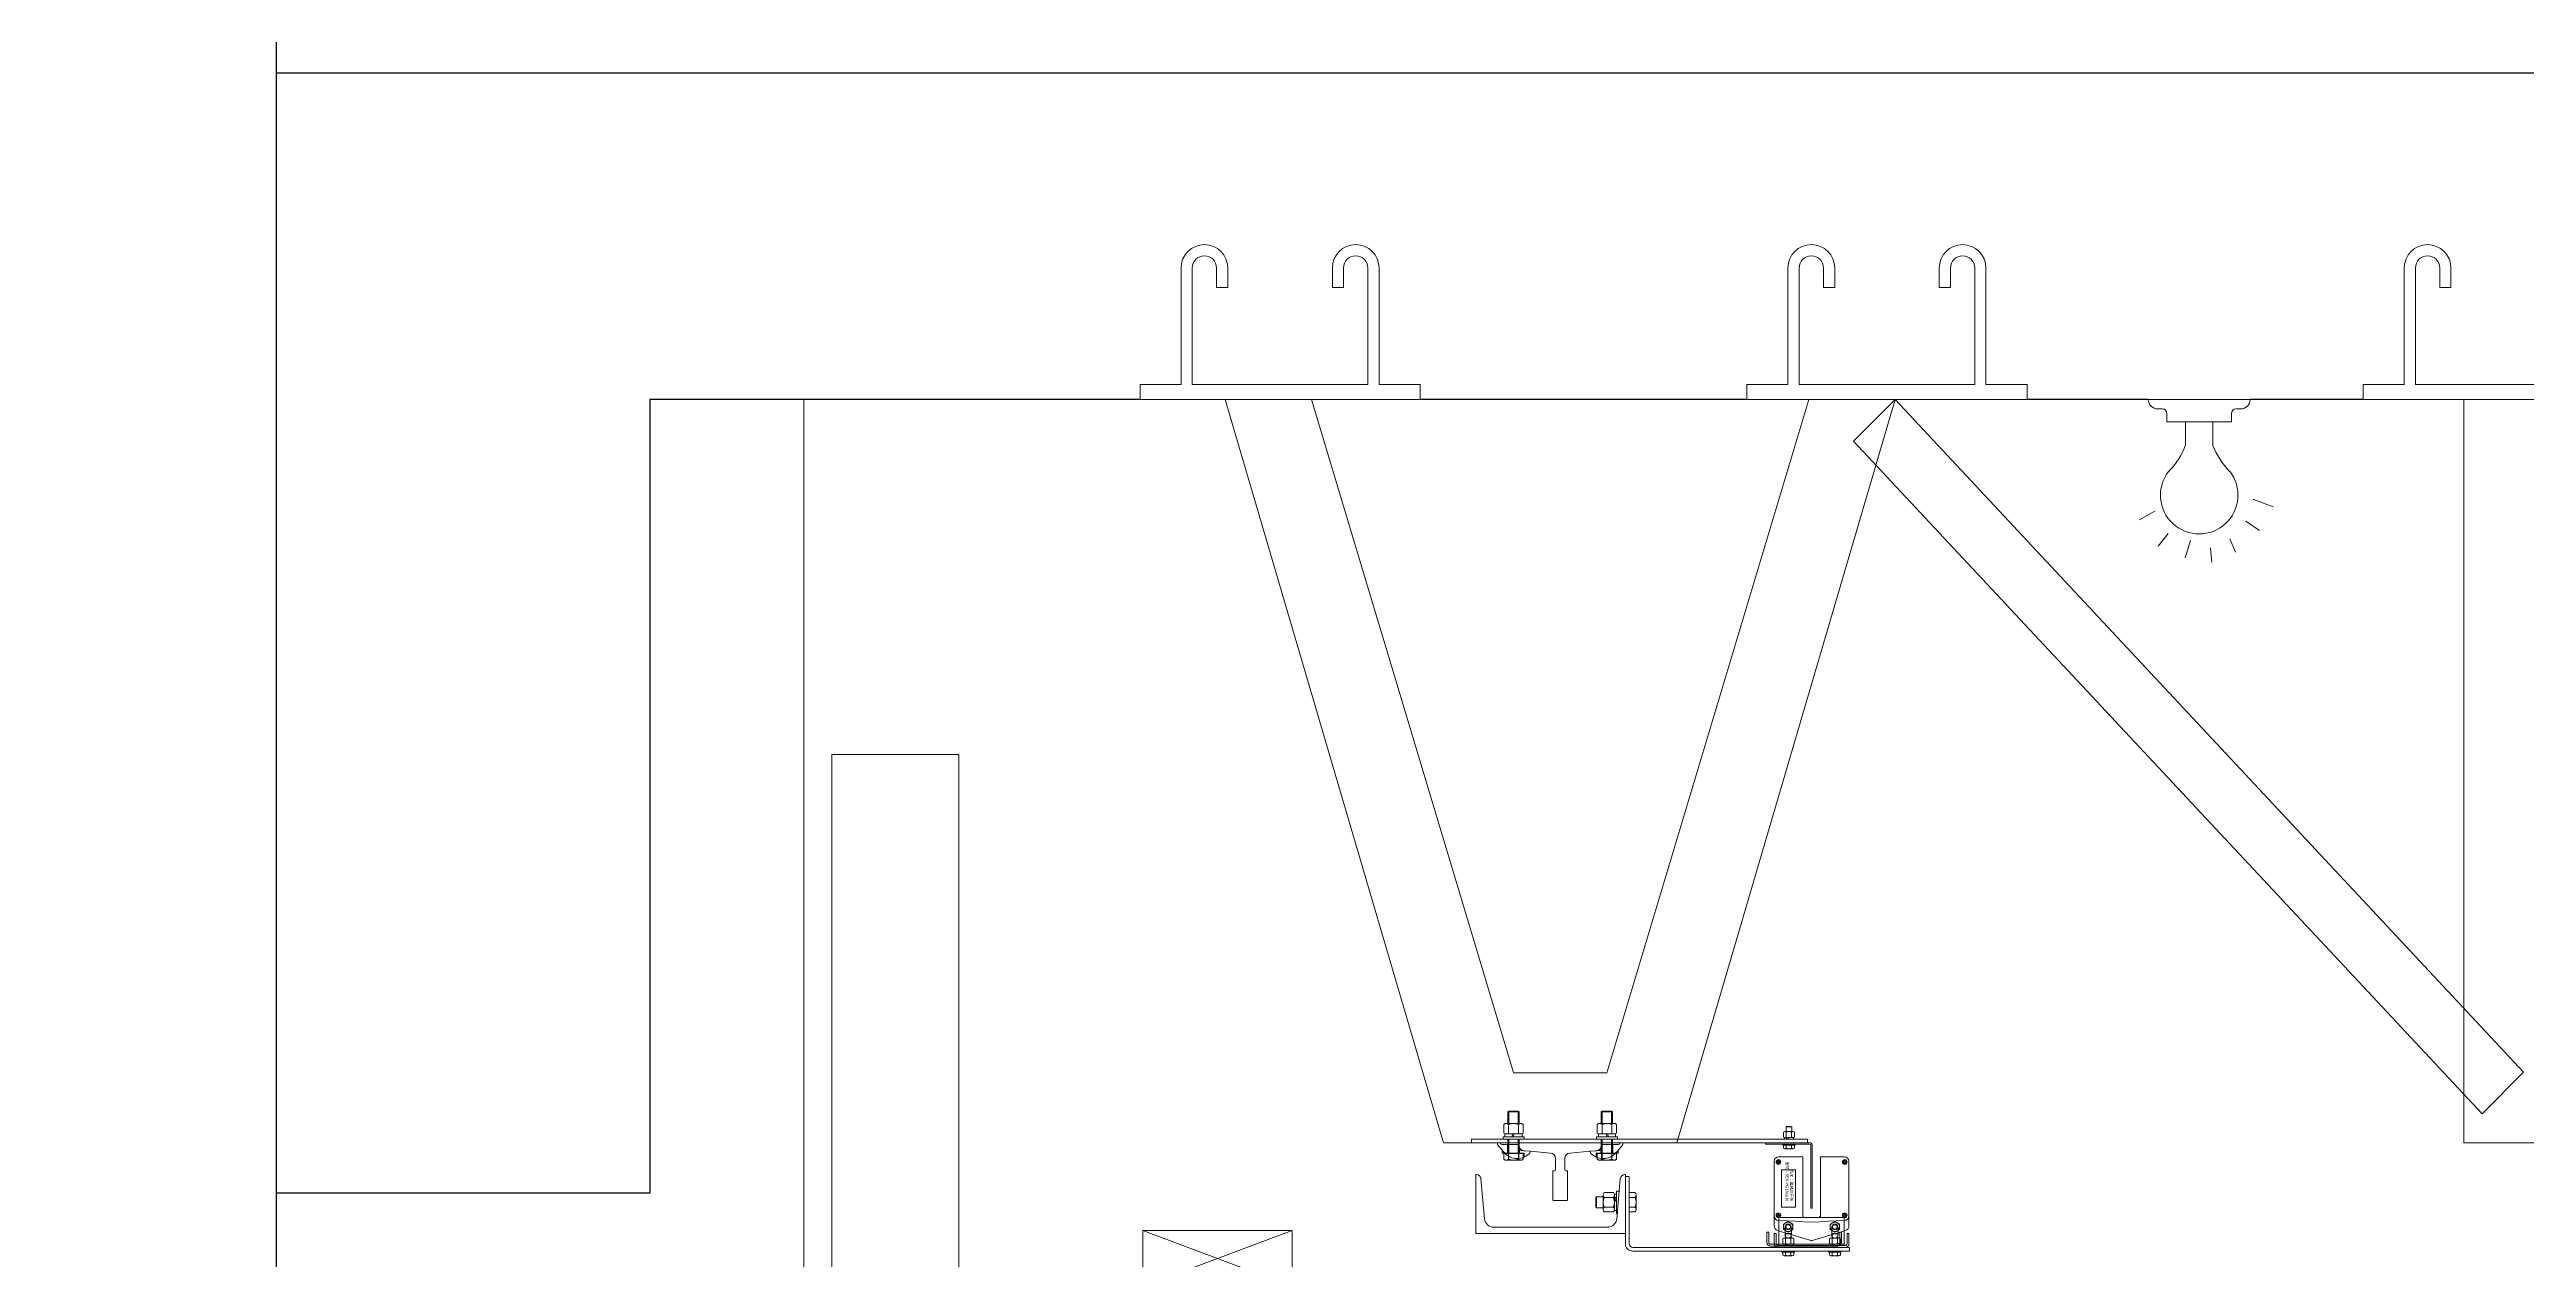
# Model space of a CAD drawing. Extents: x -15449 to 597104, y -1239737 to 53667.
# Drawn here: x 522421 to 525074, y -127456 to -126160 of the extents above; entities that cross this region are included whole.
import ezdxf

# ---------------------------------------------------------------- set-up
doc = ezdxf.new("R2010")
doc.units = 0
doc.header["$LTSCALE"] = 8
doc.layers.get('0').update_dxf_attribs({"color": 1, "linetype": 'CONTINUOUS'})
doc.layers.add('000_CTCI_CSA', color=7, linetype='CONTINUOUS')
doc.layers.add('A-_WALLSTRU_E-', color=7, linetype='CONTINUOUS')
doc.layers.add('A-_LIFT----_E', color=7, linetype='CONTINUOUS', lineweight=9)
doc.styles.add('Arial_4', font='arial.ttf', dxfattribs={"height": 3})

# ---------------------------------------------------------------- blocks, each defined once
blk = doc.blocks.new('CTCI_Building Footprint and Grid')
at = {"layer": 'A-_LIFT----_E', "color": 252, "lineweight": 18}
blk.add_line((1991061.6, -943272.3, 0), (1991061.6, -948072.3, 0), dxfattribs=at)
at = {"layer": 'A-_LIFT----_E', "color": 252}
for p, q in [((1991746.7, -944068.5, 0), (1991512.8, -943272.3, 0)), ((1991821.6, -943993, 0), (1991605.2, -943272.3, 0)), ((1992541.5, -943320.7, 0), (1992541.5, -943296.3, 0)), ((1992570.5, -943320.7, 0), (1992570.5, -943296.3, 0)), ((1992508.6, -943392, 0), (1992492, -943401.3, 0)), ((1992606, -943402.7, 0), (1992620.7, -943412.7, 0)), ((1992613.5, -943379, 0), (1992635.3, -943387.3, 0)), ((1992522.8, -943415.8, 0), (1992512, -943429.5, 0)), ((1992546.8, -943423.2, 0), (1992540.9, -943441.8, 0)), ((1992588.7, -943421.3, 0), (1992594.9, -943435.7, 0)), ((1992568.1, -943431.2, 0), (1992569.6, -943446.4, 0)), ((1991816.6, -944047.8, 0), (1991816.6, -944034.3, 0)), ((1991827.6, -944047.8, 0), (1991827.6, -944035.2, 0)), ((1991915.6, -944047.8, 0), (1991915.6, -944035.2, 0)), ((1991926.7, -944047.8, 0), (1991926.7, -944034.3, 0)), ((1991816.4, -944058.1, 0), (1991816.4, -944048.7, 0)), ((1991816.6, -944079.3, 0), (1991816.6, -944064.3, 0)), ((1991826.7, -944079.3, 0), (1991826.7, -944064.3, 0)), ((1991826.8, -944058.1, 0), (1991826.8, -944048.7, 0)), ((1991916.4, -944058.1, 0), (1991916.4, -944048.7, 0)), ((1991916.6, -944079.3, 0), (1991916.6, -944064.3, 0)), ((1991926.7, -944079.3, 0), (1991926.7, -944064.3, 0)), ((1991926.8, -944058.1, 0), (1991926.8, -944048.7, 0)), ((1992110.9, -944062.2, 0), (1992110.9, -944057, 0)), ((1992121, -944056.4, 0), (1992112.3, -944056.4, 0)), ((1992114.6, -944064.3, 0), (1992113.2, -944062.8, 0)), ((1992113.8, -944057, 0), (1992113.8, -944062.2, 0)), ((1992116.4, -944064.3, 0), (1992115, -944062.8, 0)), ((1992119.5, -944057, 0), (1992119.5, -944062.2, 0)), ((1992122.4, -944062.2, 0), (1992122.4, -944057, 0)), ((1991804.6, -944068.8, 0), (1991804.6, -944069.7, 0)), ((1991805, -944070.7, 0), (1991811.9, -944078.9, 0)), ((1991805.1, -944068.3, 0), (1991807.1, -944068.3, 0)), ((1991815.1, -944070.3, 0), (1991815.1, -944079.3, 0)), ((1991827.3, -944079.3, 0), (1991827.3, -944085.2, 0)), ((1991828.1, -944075.8, 0), (1991828.1, -944079.3, 0)), ((1991829.4, -944076.4, 0), (1991839.2, -944077.2, 0)), ((1991839.6, -944078, 0), (1991839.6, -944077.7, 0)), ((1991903.6, -944078, 0), (1991903.6, -944077.7, 0)), ((1991913.9, -944076.4, 0), (1991904.1, -944077.2, 0)), ((1991915.1, -944075.8, 0), (1991915.1, -944079.3, 0)), ((1991916, -944079.3, 0), (1991916, -944085.2, 0)), ((1991928.1, -944070.3, 0), (1991928.1, -944079.3, 0)), ((1991938.3, -944070.7, 0), (1991931.4, -944078.9, 0)), ((1991938.1, -944068.3, 0), (1991936.1, -944068.3, 0)), ((1991938.6, -944068.8, 0), (1991938.6, -944069.7, 0)), ((1992121, -944074.8, 0), (1992112.3, -944074.8, 0)), ((1992113.8, -944074.2, 0), (1992113.8, -944070.8, 0)), ((1992119.5, -944074.2, 0), (1992119.5, -944070.8, 0)), ((1991786.8, -944106.8, 0), (1991790.6, -944149.6, 0)), ((1991932.2, -944149.6, 0), (1991936, -944106.8, 0)), ((1991917.6, -944126.1, 0), (1991910.6, -944126.1, 0)), ((1991917.6, -944139.8, 0), (1991917.6, -944124.3, 0)), ((1991918.8, -944121.7, 0), (1991928.6, -944121.7, 0)), ((1991918.8, -944126.9, 0), (1991928.6, -944126.9, 0)), ((1991918.8, -944137.2, 0), (1991928.6, -944137.2, 0)), ((1991918.8, -944142.4, 0), (1991928.6, -944142.4, 0)), ((1991931.8, -944128.7, 0), (1991929.8, -944125.8, 0)), ((1991931.8, -944131.5, 0), (1991929.8, -944128.5, 0)), ((1991951.7, -944126.8, 0), (1991945.4, -944126.8, 0)), ((1991951.7, -944137.2, 0), (1991945.4, -944137.2, 0)), ((1991952.9, -944139.8, 0), (1991952.9, -944124.2, 0)), ((1991800.6, -944158.8, 0), (1991922.3, -944158.8, 0)), ((1992120.2, -944170.4, 0), (1992111.6, -944170.4, 0)), ((1992112.9, -944170.4, 0), (1992112.9, -944165.8, 0)), ((1992118.9, -944170.4, 0), (1992118.9, -944165.8, 0)), ((1992170.2, -944170.4, 0), (1992161.6, -944170.4, 0)), ((1992162.9, -944170.4, 0), (1992162.9, -944165.8, 0)), ((1992168.9, -944170.4, 0), (1992168.9, -944165.8, 0)), ((1992105.9, -944176.8, 0), (1992175.9, -944176.8, 0)), ((1992120.2, -944189.3, 0), (1992111.6, -944189.3, 0)), ((1992113.8, -944178.3, 0), (1992112.4, -944176.8, 0)), ((1992113, -944188.7, 0), (1992113, -944185.3, 0)), ((1992115.7, -944178.3, 0), (1992114.3, -944176.8, 0)), ((1992118.8, -944188.7, 0), (1992118.8, -944185.3, 0)), ((1992170.2, -944189.3, 0), (1992161.6, -944189.3, 0)), ((1992163.8, -944178.3, 0), (1992162.4, -944176.8, 0)), ((1992163, -944188.7, 0), (1992163, -944185.3, 0)), ((1992165.7, -944178.3, 0), (1992164.3, -944176.8, 0)), ((1992168.8, -944188.7, 0), (1992168.8, -944185.3, 0))]:
    blk.add_line(p, q, dxfattribs=at)
at = {"layer": 'A-_LIFT----_E', "color": 252, "elevation": 0, "flags": 128}
for points in [[(1991465.6, -943131.3), (1991465.6, -943162.5), (1991465.6, -943193.8), (1991465.6, -943225), (1991465.6, -943256.3)], [(1991477.6, -943256.3), (1991477.6, -943225), (1991477.6, -943193.8), (1991477.6, -943162.5), (1991477.6, -943131.3)], [(1991503.6, -943131.3), (1991503.6, -943136.6), (1991503.6, -943141.9), (1991503.6, -943147.1), (1991503.6, -943152.4)], [(1991515.6, -943152.4), (1991515.6, -943147.1), (1991515.6, -943141.9), (1991515.6, -943136.6), (1991515.6, -943131.3)], [(1991627.6, -943131.3), (1991627.6, -943136.6), (1991627.6, -943141.9), (1991627.6, -943147.1), (1991627.6, -943152.4)], [(1991639.6, -943152.4), (1991639.6, -943147.1), (1991639.6, -943141.9), (1991639.6, -943136.6), (1991639.6, -943131.3)], [(1991665.6, -943131.3), (1991665.6, -943162.5), (1991665.6, -943193.8), (1991665.6, -943225), (1991665.6, -943256.3)], [(1991677.6, -943256.3), (1991677.6, -943225), (1991677.6, -943193.8), (1991677.6, -943162.5), (1991677.6, -943131.3)], [(1992115.6, -943131.3), (1992115.6, -943162.5), (1992115.6, -943193.8), (1992115.6, -943225), (1992115.6, -943256.3)], [(1992127.6, -943256.3), (1992127.6, -943225), (1992127.6, -943193.8), (1992127.6, -943162.5), (1992127.6, -943131.3)], [(1992153.6, -943131.3), (1992153.6, -943136.6), (1992153.6, -943141.9), (1992153.6, -943147.1), (1992153.6, -943152.4)], [(1992165.6, -943152.4), (1992165.6, -943147.1), (1992165.6, -943141.9), (1992165.6, -943136.6), (1992165.6, -943131.3)], [(1992277.6, -943131.3), (1992277.6, -943136.6), (1992277.6, -943141.9), (1992277.6, -943147.1), (1992277.6, -943152.4)], [(1992289.6, -943152.4), (1992289.6, -943147.1), (1992289.6, -943141.9), (1992289.6, -943136.6), (1992289.6, -943131.3)], [(1992315.6, -943131.3), (1992315.6, -943162.5), (1992315.6, -943193.8), (1992315.6, -943225), (1992315.6, -943256.3)], [(1992327.6, -943256.3), (1992327.6, -943225), (1992327.6, -943193.8), (1992327.6, -943162.5), (1992327.6, -943131.3)], [(1992775.6, -943131.3), (1992775.6, -943162.5), (1992775.6, -943193.8), (1992775.6, -943225), (1992775.6, -943256.3)], [(1992787.6, -943256.3), (1992787.6, -943225), (1992787.6, -943193.8), (1992787.6, -943162.5), (1992787.6, -943131.3)], [(1992813.6, -943131.3), (1992813.6, -943136.6), (1992813.6, -943141.9), (1992813.6, -943147.1), (1992813.6, -943152.4)], [(1992825.6, -943152.4), (1992825.6, -943147.1), (1992825.6, -943141.9), (1992825.6, -943136.6), (1992825.6, -943131.3)], [(1991503.6, -943152.4), (1991506.6, -943152.4), (1991509.6, -943152.4), (1991512.6, -943152.4), (1991515.6, -943152.4)], [(1991627.6, -943152.4), (1991630.6, -943152.4), (1991633.6, -943152.4), (1991636.6, -943152.4), (1991639.6, -943152.4)], [(1992153.6, -943152.4), (1992156.6, -943152.4), (1992159.6, -943152.4), (1992162.6, -943152.4), (1992165.6, -943152.4)], [(1992277.6, -943152.4), (1992280.6, -943152.4), (1992283.6, -943152.4), (1992286.6, -943152.4), (1992289.6, -943152.4)], [(1992813.6, -943152.4), (1992816.6, -943152.4), (1992819.6, -943152.4), (1992822.6, -943152.4), (1992825.6, -943152.4)], [(1991465.6, -943256.3), (1991454.6, -943256.3), (1991443.6, -943256.3), (1991432.6, -943256.3), (1991421.6, -943256.3)], [(1991421.6, -943256.3), (1991421.6, -943260.3), (1991421.6, -943264.3), (1991421.6, -943268.3), (1991421.6, -943272.3)], [(1991665.6, -943256.3), (1991618.6, -943256.3), (1991571.6, -943256.3), (1991524.6, -943256.3), (1991477.6, -943256.3)], [(1991721.6, -943256.3), (1991710.6, -943256.3), (1991699.6, -943256.3), (1991688.6, -943256.3), (1991677.6, -943256.3)], [(1991721.6, -943272.3), (1991721.6, -943268.3), (1991721.6, -943264.3), (1991721.6, -943260.3), (1991721.6, -943256.3)], [(1992115.6, -943256.3), (1992104.6, -943256.3), (1992093.6, -943256.3), (1992082.6, -943256.3), (1992071.6, -943256.3)], [(1992071.6, -943256.3), (1992071.6, -943260.3), (1992071.6, -943264.3), (1992071.6, -943268.3), (1992071.6, -943272.3)], [(1992315.6, -943256.3), (1992268.6, -943256.3), (1992221.6, -943256.3), (1992174.6, -943256.3), (1992127.6, -943256.3)], [(1992371.6, -943256.3), (1992360.6, -943256.3), (1992349.6, -943256.3), (1992338.6, -943256.3), (1992327.6, -943256.3)], [(1992371.6, -943272.3), (1992371.6, -943268.3), (1992371.6, -943264.3), (1992371.6, -943260.3), (1992371.6, -943256.3)], [(1992775.6, -943256.3), (1992764.6, -943256.3), (1992753.6, -943256.3), (1992742.6, -943256.3), (1992731.6, -943256.3)], [(1992731.6, -943256.3), (1992731.6, -943260.3), (1992731.6, -943264.3), (1992731.6, -943268.3), (1992731.6, -943272.3)], [(1992975.6, -943256.3), (1992928.6, -943256.3), (1992881.6, -943256.3), (1992834.6, -943256.3), (1992787.6, -943256.3)], [(1991421.6, -943272.3), (1991496.6, -943272.3), (1991571.6, -943272.3), (1991646.6, -943272.3), (1991721.6, -943272.3)], [(1992230.4, -943272.3), (1992185.9, -943316.9), (1992858.9, -944037.4), (1992903.4, -943992.8), (1992230.4, -943272.3), (1991996.6, -944068.3), (1991746.6, -944068.3), (1991996.6, -944068.3)], [(1992138.1, -943272.3), (1991921.6, -943993.3), (1991821.6, -943993.3), (1991921.6, -943993.3)], [(1992071.6, -943272.3), (1992146.6, -943272.3), (1992221.6, -943272.3), (1992296.6, -943272.3), (1992371.6, -943272.3)], [(1992501.5, -943272.3), (1992528.8, -943272.3), (1992556, -943272.3), (1992583.3, -943272.3), (1992610.5, -943272.3)], [(1992516.5, -943282.3), (1992515.3, -943282.3), (1992514, -943282.3), (1992512.8, -943282.3), (1992511.5, -943282.3)], [(1992521.5, -943296.3), (1992521.5, -943294), (1992521.5, -943291.8), (1992521.5, -943289.5), (1992521.5, -943287.3)], [(1992590.5, -943296.3), (1992573.3, -943296.3), (1992556, -943296.3), (1992538.8, -943296.3), (1992521.5, -943296.3)], [(1992590.5, -943287.3), (1992590.5, -943289.5), (1992590.5, -943291.8), (1992590.5, -943294), (1992590.5, -943296.3)], [(1992600.5, -943282.3), (1992599.2, -943282.3), (1992598, -943282.3), (1992596.7, -943282.3), (1992595.5, -943282.3)], [(1992731.6, -943272.3), (1992806.6, -943272.3), (1992881.6, -943272.3), (1992956.6, -943272.3), (1993031.6, -943272.3)], [(1992839.6, -944068.3), (1992839.6, -943272.3), (1992839.6, -944068.3), (1995703.6, -944068.3), (1995703.6, -943272.3)], [(1991815.6, -944047.8), (1991815.6, -944035.2), (1991816.6, -944034.3), (1991826.7, -944034.3)], [(1991815.6, -944035.2), (1991827.6, -944035.2), (1991826.7, -944034.3), (1991826.7, -944047.8)], [(1991927.6, -944035.2), (1991915.6, -944035.2), (1991916.6, -944034.3), (1991916.6, -944047.8)], [(1991927.6, -944047.8), (1991927.6, -944035.2), (1991926.7, -944034.3), (1991916.6, -944034.3)], [(1992136.6, -944064.3), (1992046.6, -944064.3), (1991956.6, -944064.3), (1991866.6, -944064.3), (1991776.6, -944064.3)], [(1991776.6, -944064.3), (1991776.6, -944065.3), (1991776.6, -944066.3), (1991776.6, -944067.3), (1991776.6, -944068.3)], [(1991827.6, -944064.3), (1991827.6, -944075), (1991827.6, -944079.3), (1991815.6, -944079.3), (1991815.6, -944064.3)], [(1991915.6, -944064.3), (1991915.6, -944075), (1991915.6, -944079.3), (1991927.6, -944079.3), (1991927.6, -944064.3)], [(1992113.6, -944051.3), (1992114.1, -944050.8), (1992119.1, -944050.8), (1992119.6, -944051.3), (1992119.6, -944056.4)], [(1992113.6, -944056.4), (1992113.6, -944051.3), (1992119.6, -944051.3)], [(1992136.6, -944068.3), (1992136.6, -944067.3), (1992136.6, -944066.3), (1992136.6, -944065.3), (1992136.6, -944064.3)], [(1991776.6, -944068.3), (1991866.6, -944068.3), (1991956.6, -944068.3), (1992046.6, -944068.3), (1992136.6, -944068.3)], [(1991809.1, -944070.3), (1991827.3, -944070.3), (1991827.6, -944074.5)], [(1991809.6, -944076.2), (1991809.6, -944079.3), (1991812.2, -944079.3), (1991833.2, -944079.3), (1991833.2, -944083.6)], [(1991812.8, -944079.9), (1991811.2, -944079.9), (1991811.2, -944086), (1991812.6, -944086.8), (1991830.6, -944086.8), (1991832, -944086), (1991832, -944084.1), (1991832, -944079.9), (1991830.1, -944079.9)], [(1991815.6, -944079.3), (1991813.2, -944079.3), (1991813.2, -944079.9), (1991830.1, -944079.9), (1991830.1, -944079.3), (1991827.6, -944079.3)], [(1991816.4, -944086), (1991816.4, -944082.7), (1991816.4, -944079.9)], [(1991826.8, -944086), (1991826.8, -944085.2), (1991826.8, -944079.9)], [(1991916.1, -944068.3), (1991893.9, -944068.3), (1991871.6, -944068.3), (1991849.4, -944068.3), (1991827.1, -944068.3)], [(1991827.1, -944068.3), (1991827.1, -944068.9), (1991827.1, -944069.5), (1991827.1, -944070.2), (1991827.1, -944070.8)], [(1991832.6, -944076.8), (1991839.8, -944077.4), (1991846.9, -944078), (1991854, -944078.7), (1991861.2, -944079.3)], [(1991866.6, -944085.3), (1991866.6, -944088.3), (1991866.6, -944091.3), (1991866.6, -944094.3), (1991866.6, -944097.3)], [(1991876.6, -944097.3), (1991876.6, -944094.3), (1991876.6, -944091.3), (1991876.6, -944088.3), (1991876.6, -944085.3)], [(1991882.1, -944079.3), (1991889.3, -944078.7), (1991896.4, -944078), (1991903.5, -944077.4), (1991910.7, -944076.8)], [(1991933.6, -944076.2), (1991933.6, -944079.3), (1991931.1, -944079.3), (1991910.1, -944079.3), (1991910.1, -944083.6)], [(1991930.5, -944079.9), (1991932, -944079.9), (1991932, -944086), (1991930.6, -944086.8), (1991912.6, -944086.8), (1991911.2, -944086), (1991911.2, -944084.1), (1991911.2, -944079.9), (1991913.2, -944079.9)], [(1991927.6, -944079.3), (1991930.1, -944079.3), (1991930.1, -944079.9), (1991913.2, -944079.9), (1991913.2, -944079.3), (1991915.6, -944079.3)], [(1991934.1, -944070.3), (1991916, -944070.3), (1991915.7, -944074.5)], [(1991916.1, -944070.8), (1991916.1, -944070.2), (1991916.1, -944069.5), (1991916.1, -944068.9), (1991916.1, -944068.3)], [(1991916.4, -944086), (1991916.4, -944085.2), (1991916.4, -944079.9)], [(1991926.8, -944086), (1991926.8, -944082.7), (1991926.8, -944079.9)], [(1992138.6, -944068.3), (1992126.9, -944068.3), (1992115.1, -944068.3), (1992103.4, -944068.3), (1992091.6, -944068.3)], [(1992091.6, -944068.3), (1992091.6, -944068.6), (1992091.6, -944069), (1992091.6, -944069.4), (1992091.6, -944069.8)], [(1992091.6, -944069.8), (1992103.4, -944069.8), (1992115.1, -944069.8), (1992126.9, -944069.8), (1992138.6, -944069.8)], [(1992100.9, -944088.3), (1992100.9, -944102.8), (1992100.9, -944117.4), (1992100.9, -944132), (1992100.9, -944146.5)], [(1992100.9, -944088.3), (1992100.9, -944102.8), (1992100.9, -944117.4), (1992100.9, -944132), (1992100.9, -944146.5)], [(1992104.6, -944088.4), (1992104.3, -944088.4), (1992104, -944088.4), (1992103.7, -944088.4), (1992103.4, -944088.4)], [(1992103.4, -944088.4), (1992103.4, -944088.6), (1992103.4, -944088.9), (1992103.4, -944089.1), (1992103.4, -944089.4)], [(1992103.4, -944089.4), (1992103.7, -944089.4), (1992104, -944089.4), (1992104.3, -944089.4), (1992104.6, -944089.4)], [(1992105.9, -944086.9), (1992105.6, -944086.9), (1992105.4, -944086.9), (1992105.1, -944086.9), (1992104.9, -944086.9)], [(1992104.9, -944086.9), (1992104.9, -944087.2), (1992104.9, -944087.5), (1992104.9, -944087.8), (1992104.9, -944088.1)], [(1992104.9, -944089.7), (1992104.9, -944090), (1992104.9, -944090.3), (1992104.9, -944090.6), (1992104.9, -944090.9)], [(1992104.9, -944090.9), (1992105.1, -944090.9), (1992105.4, -944090.9), (1992105.6, -944090.9), (1992105.9, -944090.9)], [(1992131.4, -944083.3), (1992125, -944083.3), (1992118.6, -944083.3), (1992112.3, -944083.3), (1992105.9, -944083.3)], [(1992131.4, -944083.3), (1992125, -944083.3), (1992118.6, -944083.3), (1992112.3, -944083.3), (1992105.9, -944083.3)], [(1992105.9, -944088.1), (1992105.9, -944087.8), (1992105.9, -944087.5), (1992105.9, -944087.2), (1992105.9, -944086.9)], [(1992105.9, -944090.9), (1992105.9, -944090.6), (1992105.9, -944090.3), (1992105.9, -944090), (1992105.9, -944089.7)], [(1992107.4, -944088.4), (1992107.1, -944088.4), (1992106.8, -944088.4), (1992106.5, -944088.4), (1992106.2, -944088.4)], [(1992106.2, -944089.4), (1992106.5, -944089.4), (1992106.8, -944089.4), (1992107.1, -944089.4), (1992107.4, -944089.4)], [(1992107.4, -944089.4), (1992107.4, -944089.1), (1992107.4, -944088.9), (1992107.4, -944088.6), (1992107.4, -944088.4)], [(1992110.9, -944074.2), (1992110.9, -944070.8), (1992122.4, -944070.8), (1992122.4, -944074.2)], [(1992131.4, -944146.3), (1992131.4, -944130.5), (1992131.4, -944114.8), (1992131.4, -944099), (1992131.4, -944083.3)], [(1992131.4, -944146.3), (1992131.4, -944130.5), (1992131.4, -944114.8), (1992131.4, -944099), (1992131.4, -944083.3)], [(1992140.1, -944071.3), (1992140.1, -944088), (1992140.1, -944104.8), (1992140.1, -944121.5), (1992140.1, -944138.3)], [(1992141.6, -944138.3), (1992141.6, -944121.5), (1992141.6, -944104.8), (1992141.6, -944088), (1992141.6, -944071.3)], [(1992150.4, -944083.3), (1992150.4, -944099), (1992150.4, -944114.8), (1992150.4, -944130.5), (1992150.4, -944146.3)], [(1992175.9, -944083.3), (1992169.5, -944083.3), (1992163.1, -944083.3), (1992156.8, -944083.3), (1992150.4, -944083.3)], [(1992150.4, -944083.3), (1992150.4, -944099), (1992150.4, -944114.8), (1992150.4, -944130.5), (1992150.4, -944146.3)], [(1992175.9, -944083.3), (1992169.5, -944083.3), (1992163.1, -944083.3), (1992156.8, -944083.3), (1992150.4, -944083.3)], [(1992175.6, -944088.4), (1992175.3, -944088.4), (1992175, -944088.4), (1992174.7, -944088.4), (1992174.4, -944088.4)], [(1992174.4, -944088.4), (1992174.4, -944088.6), (1992174.4, -944088.9), (1992174.4, -944089.1), (1992174.4, -944089.4)], [(1992174.4, -944089.4), (1992174.7, -944089.4), (1992175, -944089.4), (1992175.3, -944089.4), (1992175.6, -944089.4)], [(1992176.9, -944086.9), (1992176.6, -944086.9), (1992176.4, -944086.9), (1992176.1, -944086.9), (1992175.9, -944086.9)], [(1992175.9, -944086.9), (1992175.9, -944087.2), (1992175.9, -944087.5), (1992175.9, -944087.8), (1992175.9, -944088.1)], [(1992175.9, -944089.7), (1992175.9, -944090), (1992175.9, -944090.3), (1992175.9, -944090.6), (1992175.9, -944090.9)], [(1992175.9, -944090.9), (1992176.1, -944090.9), (1992176.4, -944090.9), (1992176.6, -944090.9), (1992176.9, -944090.9)], [(1992176.9, -944088.1), (1992176.9, -944087.8), (1992176.9, -944087.5), (1992176.9, -944087.2), (1992176.9, -944086.9)], [(1992176.9, -944090.9), (1992176.9, -944090.6), (1992176.9, -944090.3), (1992176.9, -944090), (1992176.9, -944089.7)], [(1992178.4, -944088.4), (1992178.1, -944088.4), (1992177.8, -944088.4), (1992177.5, -944088.4), (1992177.2, -944088.4)], [(1992177.2, -944089.4), (1992177.5, -944089.4), (1992177.8, -944089.4), (1992178.1, -944089.4), (1992178.4, -944089.4)], [(1992178.4, -944089.4), (1992178.4, -944089.1), (1992178.4, -944088.9), (1992178.4, -944088.6), (1992178.4, -944088.4)], [(1992180.9, -944146.5), (1992180.9, -944132), (1992180.9, -944117.4), (1992180.9, -944102.8), (1992180.9, -944088.3)], [(1992180.9, -944146.5), (1992180.9, -944132), (1992180.9, -944117.4), (1992180.9, -944102.8), (1992180.9, -944088.3)], [(1991941, -944102.3), (1991941.4, -944102.3), (1991941.4, -944165.3), (1991781.4, -944165.3), (1991781.4, -944102.3), (1991781.9, -944102.3)], [(1991863.6, -944098.3), (1991863.6, -944106), (1991863.6, -944113.8), (1991863.6, -944121.5), (1991863.6, -944129.3)], [(1991865.6, -944098.3), (1991865.1, -944098.3), (1991864.6, -944098.3), (1991864.1, -944098.3), (1991863.6, -944098.3)], [(1991879.6, -944098.3), (1991879.1, -944098.3), (1991878.6, -944098.3), (1991878.1, -944098.3), (1991877.6, -944098.3)], [(1991879.6, -944129.3), (1991879.6, -944121.5), (1991879.6, -944113.8), (1991879.6, -944106), (1991879.6, -944098.3)], [(1991933.3, -944143.9), (1991931.8, -944143.9), (1991931.8, -944120.2), (1991935.4, -944120.2)], [(1991945.4, -944176.3), (1991945.4, -944104.3), (1991941.4, -944104.3), (1991941.4, -944176.3)], [(1992123.6, -944097.4), (1992119.9, -944097.4), (1992116.1, -944097.4), (1992112.4, -944097.4), (1992108.6, -944097.4)], [(1992108.6, -944097.4), (1992108.6, -944107.4), (1992108.6, -944117.4), (1992108.6, -944127.4), (1992108.6, -944137.4)], [(1992123.6, -944137.4), (1992123.6, -944127.4), (1992123.6, -944117.4), (1992123.6, -944107.4), (1992123.6, -944097.4)], [(1991863.6, -944129.3), (1991863.9, -944129.5), (1991864.1, -944129.8), (1991864.4, -944130), (1991864.6, -944130.3)], [(1991864.6, -944130.3), (1991868.1, -944130.3), (1991871.6, -944130.3), (1991875.1, -944130.3), (1991878.6, -944130.3)], [(1991878.6, -944130.3), (1991878.9, -944130), (1991879.1, -944129.8), (1991879.4, -944129.5), (1991879.6, -944129.3)], [(1991910.6, -944138.1), (1991910.6, -944126.1), (1991909.8, -944126.9), (1991909.8, -944137.2), (1991910.6, -944138.1), (1991917.6, -944138.1)], [(1991931.8, -944123.2), (1991931.3, -944123.2), (1991930.8, -944123.2), (1991930.3, -944123.2), (1991929.8, -944123.2)], [(1991929.8, -944123.2), (1991929.8, -944127.6), (1991929.8, -944132.1), (1991929.8, -944136.5), (1991929.8, -944140.9)], [(1991929.8, -944140.9), (1991930.3, -944140.9), (1991930.8, -944140.9), (1991931.3, -944140.9), (1991931.8, -944140.9)], [(1991931.8, -944140.9), (1991931.8, -944136.5), (1991931.8, -944132.1), (1991931.8, -944127.6), (1991931.8, -944123.2)], [(1991951.7, -944121.6), (1991950.2, -944121.6), (1991948.6, -944121.6), (1991947, -944121.6), (1991945.4, -944121.6)], [(1991945.4, -944121.6), (1991945.4, -944126.8), (1991945.4, -944132), (1991945.4, -944137.2), (1991945.4, -944142.4)], [(1991945.4, -944142.4), (1991947, -944142.4), (1991948.6, -944142.4), (1991950.2, -944142.4), (1991951.7, -944142.4)], [(1992100.9, -944146.5), (1992100.9, -944149.3), (1992100.9, -944152), (1992100.9, -944154.8), (1992100.9, -944157.5)], [(1992100.9, -944146.5), (1992100.9, -944149.3), (1992100.9, -944152), (1992100.9, -944154.8), (1992100.9, -944157.5)], [(1992104.6, -944145.4), (1992104.3, -944145.4), (1992104, -944145.4), (1992103.7, -944145.4), (1992103.4, -944145.4)], [(1992103.4, -944145.4), (1992103.4, -944145.6), (1992103.4, -944145.9), (1992103.4, -944146.1), (1992103.4, -944146.4)], [(1992103.4, -944146.4), (1992103.7, -944146.4), (1992104, -944146.4), (1992104.3, -944146.4), (1992104.6, -944146.4)], [(1992105.9, -944143.9), (1992105.6, -944143.9), (1992105.4, -944143.9), (1992105.1, -944143.9), (1992104.9, -944143.9)], [(1992104.9, -944143.9), (1992104.9, -944144.2), (1992104.9, -944144.5), (1992104.9, -944144.8), (1992104.9, -944145.1)], [(1992104.9, -944146.7), (1992104.9, -944147), (1992104.9, -944147.3), (1992104.9, -944147.6), (1992104.9, -944147.9)], [(1992105.9, -944145.1), (1992105.9, -944144.8), (1992105.9, -944144.5), (1992105.9, -944144.2), (1992105.9, -944143.9)], [(1992105.9, -944147.9), (1992105.9, -944147.6), (1992105.9, -944147.3), (1992105.9, -944147), (1992105.9, -944146.7)], [(1992107.4, -944145.4), (1992107.1, -944145.4), (1992106.8, -944145.4), (1992106.5, -944145.4), (1992106.2, -944145.4)], [(1992106.2, -944146.4), (1992106.5, -944146.4), (1992106.8, -944146.4), (1992107.1, -944146.4), (1992107.4, -944146.4)], [(1992107.4, -944146.4), (1992107.4, -944146.1), (1992107.4, -944145.9), (1992107.4, -944145.6), (1992107.4, -944145.4)], [(1992108.6, -944137.4), (1992112.4, -944137.4), (1992116.1, -944137.4), (1992119.9, -944137.4), (1992123.6, -944137.4)], [(1992140.1, -944138.3), (1992140.5, -944138.3), (1992140.9, -944138.3), (1992141.3, -944138.3), (1992141.6, -944138.3)], [(1992175.6, -944145.4), (1992175.3, -944145.4), (1992175, -944145.4), (1992174.7, -944145.4), (1992174.4, -944145.4)], [(1992174.4, -944145.4), (1992174.4, -944145.6), (1992174.4, -944145.9), (1992174.4, -944146.1), (1992174.4, -944146.4)], [(1992174.4, -944146.4), (1992174.7, -944146.4), (1992175, -944146.4), (1992175.3, -944146.4), (1992175.6, -944146.4)], [(1992176.9, -944143.9), (1992176.6, -944143.9), (1992176.4, -944143.9), (1992176.1, -944143.9), (1992175.9, -944143.9)], [(1992175.9, -944143.9), (1992175.9, -944144.2), (1992175.9, -944144.5), (1992175.9, -944144.8), (1992175.9, -944145.1)], [(1992175.9, -944146.7), (1992175.9, -944147), (1992175.9, -944147.3), (1992175.9, -944147.6), (1992175.9, -944147.9)], [(1992176.9, -944145.1), (1992176.9, -944144.8), (1992176.9, -944144.5), (1992176.9, -944144.2), (1992176.9, -944143.9)], [(1992176.9, -944147.9), (1992176.9, -944147.6), (1992176.9, -944147.3), (1992176.9, -944147), (1992176.9, -944146.7)], [(1992178.4, -944145.4), (1992178.1, -944145.4), (1992177.8, -944145.4), (1992177.5, -944145.4), (1992177.2, -944145.4)], [(1992177.2, -944146.4), (1992177.5, -944146.4), (1992177.8, -944146.4), (1992178.1, -944146.4), (1992178.4, -944146.4)], [(1992178.4, -944146.4), (1992178.4, -944146.1), (1992178.4, -944145.9), (1992178.4, -944145.6), (1992178.4, -944145.4)], [(1992180.9, -944157.5), (1992180.9, -944154.8), (1992180.9, -944152), (1992180.9, -944149.3), (1992180.9, -944146.5)], [(1992180.9, -944157.5), (1992180.9, -944154.8), (1992180.9, -944152), (1992180.9, -944149.3), (1992180.9, -944146.5)], [(1991584.6, -944162.3), (1991424.6, -944222.3), (1991424.6, -944162.3), (1991584.6, -944162.3), (1991584.6, -944222.3), (1991424.6, -944162.3)], [(1992095, -944163.9), (1992094.5, -944163.9), (1992094, -944163.9), (1992093.5, -944163.9), (1992093, -944163.9)], [(1992093, -944163.9), (1992093, -944166.7), (1992093, -944169.4), (1992093, -944172.2), (1992093, -944174.9)], [(1992095, -944174.9), (1992095, -944172.2), (1992095, -944169.4), (1992095, -944166.7), (1992095, -944163.9)], [(1992102.9, -944165.3), (1992102.4, -944165.3), (1992101.9, -944165.3), (1992101.4, -944165.3), (1992100.9, -944165.3)], [(1992100.9, -944165.3), (1992100.9, -944168), (1992100.9, -944170.8), (1992100.9, -944173.5), (1992100.9, -944176.3)], [(1992102.9, -944176.3), (1992102.9, -944173.5), (1992102.9, -944170.8), (1992102.9, -944168), (1992102.9, -944165.3)], [(1992104.5, -944162.3), (1992113.4, -944165), (1992122.4, -944167.7), (1992131.4, -944170.4), (1992140.3, -944173.1)], [(1992104.5, -944162.3), (1992113.4, -944165), (1992122.4, -944167.7), (1992131.4, -944170.4), (1992140.3, -944173.1)], [(1992104.9, -944147.9), (1992105.1, -944147.9), (1992105.4, -944147.9), (1992105.6, -944147.9), (1992105.9, -944147.9)], [(1992140.9, -944153.3), (1992132.1, -944152.8), (1992123.3, -944152.4), (1992114.5, -944151.9), (1992105.6, -944151.5)], [(1992105.6, -944151.5), (1992114.5, -944151.9), (1992123.3, -944152.4), (1992132.1, -944152.8), (1992140.9, -944153.3)], [(1992175.9, -944178.3), (1992175.9, -944148.3), (1992105.9, -944148.3), (1992105.9, -944178.3)], [(1992110.1, -944171), (1992110.1, -944172.3), (1992110.1, -944173.6), (1992110.1, -944174.9), (1992110.1, -944176.2)], [(1992110.1, -944171), (1992110.1, -944172.3), (1992110.1, -944173.6), (1992110.1, -944174.9), (1992110.1, -944176.2)], [(1992115.9, -944152.5), (1992114.6, -944153.2), (1992113.4, -944153.9), (1992112.1, -944154.7), (1992110.9, -944155.4)], [(1992110.9, -944155.4), (1992110.9, -944156.8), (1992110.9, -944158.3), (1992110.9, -944159.7), (1992110.9, -944161.2)], [(1992110.9, -944161.2), (1992112.1, -944161.9), (1992113.4, -944162.6), (1992114.6, -944163.3), (1992115.9, -944164)], [(1992112.4, -944159.8), (1992112.4, -944161.5), (1992112.4, -944163.3), (1992112.4, -944165), (1992112.4, -944166.8)], [(1992113.4, -944165.3), (1992113.3, -944165.4), (1992113.1, -944165.5), (1992113, -944165.6), (1992112.9, -944165.8)], [(1992112.9, -944165.8), (1992114.4, -944165.8), (1992115.9, -944165.8), (1992117.4, -944165.8), (1992118.9, -944165.8)], [(1992113, -944176.2), (1992113, -944174.9), (1992113, -944173.6), (1992113, -944172.3), (1992113, -944171)], [(1992113, -944171), (1992113, -944172.3), (1992113, -944173.6), (1992113, -944174.9), (1992113, -944176.2)], [(1992118.4, -944165.3), (1992117.1, -944165.3), (1992115.9, -944165.3), (1992114.6, -944165.3), (1992113.4, -944165.3)], [(1992120.9, -944155.4), (1992119.6, -944154.7), (1992118.4, -944153.9), (1992117.1, -944153.2), (1992115.9, -944152.5)], [(1992115.9, -944164), (1992117.1, -944163.3), (1992118.4, -944162.6), (1992119.6, -944161.9), (1992120.9, -944161.2)], [(1992118.9, -944165.8), (1992118.8, -944165.6), (1992118.6, -944165.5), (1992118.5, -944165.4), (1992118.4, -944165.3)], [(1992118.8, -944176.2), (1992118.8, -944174.9), (1992118.8, -944173.6), (1992118.8, -944172.3), (1992118.8, -944171)], [(1992118.8, -944171), (1992118.8, -944172.3), (1992118.8, -944173.6), (1992118.8, -944174.9), (1992118.8, -944176.2)], [(1992119.4, -944166.8), (1992119.4, -944165), (1992119.4, -944163.3), (1992119.4, -944161.5), (1992119.4, -944159.8)], [(1992120.9, -944161.2), (1992120.9, -944159.7), (1992120.9, -944158.3), (1992120.9, -944156.8), (1992120.9, -944155.4)], [(1992121.7, -944176.2), (1992121.7, -944174.9), (1992121.7, -944173.6), (1992121.7, -944172.3), (1992121.7, -944171)], [(1992121.7, -944176.2), (1992121.7, -944174.9), (1992121.7, -944173.6), (1992121.7, -944172.3), (1992121.7, -944171)], [(1992148.4, -944148.3), (1992144.6, -944148.3), (1992140.9, -944148.3), (1992137.1, -944148.3), (1992133.4, -944148.3)], [(1992148.4, -944148.3), (1992144.6, -944148.3), (1992140.9, -944148.3), (1992137.1, -944148.3), (1992133.4, -944148.3)], [(1992176.1, -944151.5), (1992167.3, -944151.9), (1992158.5, -944152.4), (1992149.7, -944152.8), (1992140.9, -944153.3)], [(1992140.9, -944153.3), (1992149.7, -944152.8), (1992158.5, -944152.4), (1992167.3, -944151.9), (1992176.1, -944151.5)], [(1992141.5, -944173.1), (1992150.4, -944170.4), (1992159.4, -944167.7), (1992168.4, -944165), (1992177.3, -944162.3)], [(1992141.5, -944173.1), (1992150.4, -944170.4), (1992159.4, -944167.7), (1992168.4, -944165), (1992177.3, -944162.3)], [(1992160.1, -944171), (1992160.1, -944172.3), (1992160.1, -944173.6), (1992160.1, -944174.9), (1992160.1, -944176.2)], [(1992160.1, -944171), (1992160.1, -944172.3), (1992160.1, -944173.6), (1992160.1, -944174.9), (1992160.1, -944176.2)], [(1992165.9, -944152.5), (1992164.6, -944153.2), (1992163.4, -944153.9), (1992162.1, -944154.7), (1992160.9, -944155.4)], [(1992160.9, -944155.4), (1992160.9, -944156.8), (1992160.9, -944158.3), (1992160.9, -944159.7), (1992160.9, -944161.2)], [(1992160.9, -944161.2), (1992162.1, -944161.9), (1992163.4, -944162.6), (1992164.6, -944163.3), (1992165.9, -944164)], [(1992162.4, -944159.8), (1992162.4, -944161.5), (1992162.4, -944163.3), (1992162.4, -944165), (1992162.4, -944166.8)], [(1992163.4, -944165.3), (1992163.3, -944165.4), (1992163.1, -944165.5), (1992163, -944165.6), (1992162.9, -944165.8)], [(1992162.9, -944165.8), (1992164.4, -944165.8), (1992165.9, -944165.8), (1992167.4, -944165.8), (1992168.9, -944165.8)], [(1992163, -944176.2), (1992163, -944174.9), (1992163, -944173.6), (1992163, -944172.3), (1992163, -944171)], [(1992163, -944171), (1992163, -944172.3), (1992163, -944173.6), (1992163, -944174.9), (1992163, -944176.2)], [(1992168.4, -944165.3), (1992167.1, -944165.3), (1992165.9, -944165.3), (1992164.6, -944165.3), (1992163.4, -944165.3)], [(1992170.9, -944155.4), (1992169.6, -944154.7), (1992168.4, -944153.9), (1992167.1, -944153.2), (1992165.9, -944152.5)], [(1992165.9, -944164), (1992167.1, -944163.3), (1992168.4, -944162.6), (1992169.6, -944161.9), (1992170.9, -944161.2)], [(1992168.9, -944165.8), (1992168.8, -944165.6), (1992168.6, -944165.5), (1992168.5, -944165.4), (1992168.4, -944165.3)], [(1992168.8, -944176.2), (1992168.8, -944174.9), (1992168.8, -944173.6), (1992168.8, -944172.3), (1992168.8, -944171)], [(1992168.8, -944171), (1992168.8, -944172.3), (1992168.8, -944173.6), (1992168.8, -944174.9), (1992168.8, -944176.2)], [(1992169.4, -944166.8), (1992169.4, -944165), (1992169.4, -944163.3), (1992169.4, -944161.5), (1992169.4, -944159.8)], [(1992170.9, -944161.2), (1992170.9, -944159.7), (1992170.9, -944158.3), (1992170.9, -944156.8), (1992170.9, -944155.4)], [(1992173, -944163.9), (1992172.5, -944163.9), (1992172, -944163.9), (1992171.5, -944163.9), (1992171, -944163.9)], [(1992171, -944163.9), (1992171, -944166.7), (1992171, -944169.4), (1992171, -944172.2), (1992171, -944174.9)], [(1992171.7, -944176.2), (1992171.7, -944174.9), (1992171.7, -944173.6), (1992171.7, -944172.3), (1992171.7, -944171)], [(1992171.7, -944176.2), (1992171.7, -944174.9), (1992171.7, -944173.6), (1992171.7, -944172.3), (1992171.7, -944171)], [(1992173, -944174.9), (1992173, -944172.2), (1992173, -944169.4), (1992173, -944166.7), (1992173, -944163.9)], [(1992175.9, -944147.9), (1992176.1, -944147.9), (1992176.4, -944147.9), (1992176.6, -944147.9), (1992176.9, -944147.9)], [(1992180.9, -944165.3), (1992180.4, -944165.3), (1992179.9, -944165.3), (1992179.4, -944165.3), (1992178.9, -944165.3)], [(1992178.9, -944165.3), (1992178.9, -944168), (1992178.9, -944170.8), (1992178.9, -944173.5), (1992178.9, -944176.3)], [(1992180.9, -944176.3), (1992180.9, -944173.5), (1992180.9, -944170.8), (1992180.9, -944168), (1992180.9, -944165.3)], [(1991949.4, -944184.3), (1992181.4, -944184.3), (1992181.4, -944180.3), (1991949.4, -944180.3)], [(1992169, -944176.9), (1992151, -944176.9), (1992133, -944176.9), (1992115, -944176.9), (1992097, -944176.9)], [(1992097, -944178.9), (1992115, -944178.9), (1992133, -944178.9), (1992151, -944178.9), (1992169, -944178.9)], [(1992176.9, -944178.3), (1992158.9, -944178.3), (1992140.9, -944178.3), (1992122.9, -944178.3), (1992104.9, -944178.3)], [(1992104.9, -944180.3), (1992122.9, -944180.3), (1992140.9, -944180.3), (1992158.9, -944180.3), (1992176.9, -944180.3)], [(1992109.1, -944184.3), (1992109.1, -944184.5), (1992109.1, -944184.8), (1992109.1, -944185), (1992109.1, -944185.3)], [(1992122.7, -944184.3), (1992119.3, -944184.3), (1992115.9, -944184.3), (1992112.5, -944184.3), (1992109.1, -944184.3)], [(1992109.1, -944185.3), (1992112.5, -944185.3), (1992115.9, -944185.3), (1992119.3, -944185.3), (1992122.7, -944185.3)], [(1992110.1, -944185.3), (1992110.1, -944186.1), (1992110.1, -944187), (1992110.1, -944187.8), (1992110.1, -944188.7)], [(1992121.7, -944185.3), (1992118.8, -944185.3), (1992115.9, -944185.3), (1992113, -944185.3), (1992110.1, -944185.3)], [(1992111.1, -944176.8), (1992111.1, -944177.1), (1992111.1, -944177.5), (1992111.1, -944177.9), (1992111.1, -944178.3)], [(1992120.7, -944176.8), (1992118.3, -944176.8), (1992115.9, -944176.8), (1992113.5, -944176.8), (1992111.1, -944176.8)], [(1992111.1, -944178.3), (1992113.5, -944178.3), (1992115.9, -944178.3), (1992118.3, -944178.3), (1992120.7, -944178.3)], [(1992120.7, -944178.3), (1992120.7, -944177.9), (1992120.7, -944177.5), (1992120.7, -944177.1), (1992120.7, -944176.8)], [(1992121.7, -944188.7), (1992121.7, -944187.8), (1992121.7, -944187), (1992121.7, -944186.1), (1992121.7, -944185.3)], [(1992122.7, -944185.3), (1992122.7, -944185), (1992122.7, -944184.8), (1992122.7, -944184.5), (1992122.7, -944184.3)], [(1992159.1, -944184.3), (1992159.1, -944184.5), (1992159.1, -944184.8), (1992159.1, -944185), (1992159.1, -944185.3)], [(1992172.7, -944184.3), (1992169.3, -944184.3), (1992165.9, -944184.3), (1992162.5, -944184.3), (1992159.1, -944184.3)], [(1992159.1, -944185.3), (1992162.5, -944185.3), (1992165.9, -944185.3), (1992169.3, -944185.3), (1992172.7, -944185.3)], [(1992160.1, -944185.3), (1992160.1, -944186.1), (1992160.1, -944187), (1992160.1, -944187.8), (1992160.1, -944188.7)], [(1992171.7, -944185.3), (1992168.8, -944185.3), (1992165.9, -944185.3), (1992163, -944185.3), (1992160.1, -944185.3)], [(1992161.1, -944176.8), (1992161.1, -944177.1), (1992161.1, -944177.5), (1992161.1, -944177.9), (1992161.1, -944178.3)], [(1992170.7, -944176.8), (1992168.3, -944176.8), (1992165.9, -944176.8), (1992163.5, -944176.8), (1992161.1, -944176.8)], [(1992161.1, -944178.3), (1992163.5, -944178.3), (1992165.9, -944178.3), (1992168.3, -944178.3), (1992170.7, -944178.3)], [(1992170.7, -944178.3), (1992170.7, -944177.9), (1992170.7, -944177.5), (1992170.7, -944177.1), (1992170.7, -944176.8)], [(1992171.7, -944188.7), (1992171.7, -944187.8), (1992171.7, -944187), (1992171.7, -944186.1), (1992171.7, -944185.3)], [(1992172.7, -944185.3), (1992172.7, -944185), (1992172.7, -944184.8), (1992172.7, -944184.5), (1992172.7, -944184.3)]]:
    blk.add_lwpolyline(points, dxfattribs=at)
for points in [[(1991227.6, -943652.3), (1991091.6, -943652.3), (1991091.6, -947792.3), (1991227.6, -947792.3)], [(1991810.4, -944062), (1991832.9, -944062), (1991832.9, -944064.3), (1991810.4, -944064.3)], [(1991811.2, -944048.7), (1991811.2, -944058.1), (1991812.6, -944058.9), (1991830.6, -944058.9), (1991832, -944058.1), (1991832, -944048.7), (1991830.6, -944047.8), (1991812.6, -944047.8)], [(1991812.5, -944058.9), (1991821, -944058.9), (1991820, -944062), (1991812.5, -944062)], [(1991821.3, -944062), (1991822.3, -944058.9), (1991830.8, -944058.9), (1991830.8, -944062)], [(1991932.9, -944062), (1991910.4, -944062), (1991910.4, -944064.3), (1991932.9, -944064.3)], [(1991932, -944048.7), (1991932, -944058.1), (1991930.6, -944058.9), (1991912.6, -944058.9), (1991911.2, -944058.1), (1991911.2, -944048.7), (1991912.6, -944047.8), (1991930.6, -944047.8)], [(1991922, -944062), (1991921, -944058.9), (1991912.5, -944058.9), (1991912.5, -944062)], [(1991930.8, -944058.9), (1991922.3, -944058.9), (1991923.3, -944062), (1991930.8, -944062)], [(1992111.9, -944062.8), (1992111.9, -944064.3), (1992121.4, -944064.3), (1992121.4, -944062.8)], [(1992109.9, -944069.8), (1992109.9, -944070.8), (1992123.4, -944070.8), (1992123.4, -944069.8)]]:
    blk.add_lwpolyline(points, close=True, dxfattribs=at)
at = {"layer": 'A-_LIFT----_E', "color": 252}
for centre, radius, start, end in [((1991490.6, -943131.3, 0), 25, 0, 180), ((1991652.6, -943131.3, 0), 25, 0, 180), ((1992140.6, -943131.3, 0), 25, 0, 180), ((1992302.6, -943131.3, 0), 25, 0, 180), ((1992800.6, -943131.3, 0), 25, 0, 180), ((1991490.6, -943131.3, 0), 13, 0, 180), ((1991652.6, -943131.3, 0), 13, 0, 180), ((1992140.6, -943131.3, 0), 13, 0, 180), ((1992302.6, -943131.3, 0), 13, 0, 180), ((1992800.6, -943131.3, 0), 13, 0, 180), ((1992511.5, -943272.3, 0), 10, 180, 270), ((1992516.5, -943287.3, 0), 5, 0, 90), ((1992595.5, -943287.3, 0), 5, 90, 180), ((1992600.5, -943272.3, 0), 10, 270, 0), ((1992469.9, -943295, 0), 76.1, 314.6227, 340.2303), ((1992646.6, -943292.1, 0), 81.4, 200.6027, 224.5443), ((1992556, -943374.7, 0), 41.5, 141.9208, 38.0792), ((1991813.8, -944052.4, 0), 4.6, 55.5615, 115.5615), ((1991813.8, -944054.3, 0), 4.6, 244.4385, 304.4385), ((1991821.6, -944065, 0), 17.2, 72.383, 107.617), ((1991821.6, -944041.8, 0), 17.2, 252.383, 287.617), ((1991829.4, -944052.4, 0), 4.6, 64.4385, 124.4385), ((1991829.4, -944054.3, 0), 4.6, 235.5615, 295.5615), ((1991913.8, -944052.4, 0), 4.6, 55.5615, 115.5615), ((1991913.8, -944054.3, 0), 4.6, 244.4385, 304.4385), ((1991921.6, -944065, 0), 17.2, 72.383, 107.617), ((1991921.6, -944041.8, 0), 17.2, 252.383, 287.617), ((1991929.4, -944052.4, 0), 4.6, 64.4385, 124.4385), ((1991929.4, -944054.3, 0), 4.6, 235.5615, 295.5615), ((1992112.3, -944058.4, 0), 2.04, 44.8555, 135.1445), ((1992112.3, -944060.7, 0), 2.04, 224.8555, 315.1445), ((1992116.6, -944063.6, 0), 7.24, 66.5169, 113.4831), ((1992116.6, -944055.5, 0), 7.24, 246.5169, 293.4831), ((1992121, -944058.4, 0), 2.04, 44.8555, 135.1445), ((1992121, -944060.7, 0), 2.04, 224.8555, 315.1445), ((1991805.1, -944068.8, 0), 0.5, 90, 180), ((1991806.1, -944069.7, 0), 1.5, 180, 220.0782), ((1991807.1, -944068.8, 0), 0.5, 0, 90), ((1991809.1, -944068.8, 0), 1.5, 180, 270), ((1991825.6, -944067.3, 0), 18, 220.0782, 319.2509), ((1991813.8, -944082.2, 0), 4.59, 244.4469, 304.4469), ((1991821.6, -944069.6, 0), 17.2, 252.3875, 287.6125), ((1991829.4, -944082.2, 0), 4.59, 235.5531, 295.5531), ((1991833.1, -944070.8, 0), 6, 180, 264.9364), ((1991829.6, -944074.4, 0), 2, 183, 265.5), ((1991839.1, -944077.7, 0), 0.5, 0, 85.5), ((1991838.1, -944078, 0), 1.5, 319.2509, 0), ((1991860.6, -944085.3, 0), 6, 0, 84.9364), ((1991882.6, -944085.3, 0), 6, 95.0636, 180), ((1991904.1, -944077.7, 0), 0.5, 94.5, 180), ((1991905.1, -944078, 0), 1.5, 180, 220.7491), ((1991917.6, -944067.3, 0), 18, 220.7491, 319.9218), ((1991910.1, -944070.8, 0), 6, 275.0636, 0), ((1991913.8, -944082.2, 0), 4.59, 244.4469, 304.4469), ((1991913.7, -944074.4, 0), 2, 274.5, 357), ((1991921.6, -944069.6, 0), 17.2, 252.3875, 287.6125), ((1991929.4, -944082.2, 0), 4.59, 235.5531, 295.5531), ((1991934.1, -944068.8, 0), 1.5, 270, 0), ((1991936.1, -944068.8, 0), 0.5, 90, 180), ((1991938.1, -944068.8, 0), 0.5, 0, 90), ((1991937.1, -944069.7, 0), 1.5, 319.9218, 0), ((1992105.9, -944088.3, 0), 5, 90, 180), ((1992105.9, -944088.3, 0), 5, 90, 180), ((1992105.4, -944088.9, 0), 2.5, 0, 180), ((1992105.4, -944088.9, 0), 2.5, 180, 0), ((1992104.6, -944088.1, 0), 0.3, 270, 360), ((1992104.6, -944089.7, 0), 0.3, 0, 90), ((1992106.2, -944088.1, 0), 0.3, 180, 270), ((1992106.2, -944089.7, 0), 0.3, 90, 180), ((1992112.3, -944072.7, 0), 2.04, 224.8555, 315.1445), ((1992116.6, -944067.5, 0), 7.24, 246.5169, 293.4831), ((1992121, -944072.7, 0), 2.04, 224.8555, 315.1445), ((1992138.6, -944071.3, 0), 3, 0, 90), ((1992138.6, -944071.3, 0), 1.5, 0, 90), ((1992176.4, -944088.9, 0), 2.5, 0, 180), ((1992176.4, -944088.9, 0), 2.5, 180, 0), ((1992175.6, -944088.1, 0), 0.3, 270, 360), ((1992175.6, -944089.7, 0), 0.3, 0, 90), ((1992175.9, -944088.3, 0), 5, 0, 90), ((1992175.9, -944088.3, 0), 5, 0, 90), ((1992177.2, -944088.1, 0), 0.3, 180, 270), ((1992177.2, -944089.7, 0), 0.3, 90, 180), ((1991781.9, -944107.3, 0), 5, 5.0572, 90), ((1991865.6, -944097.3, 0), 1, 270, 0), ((1991877.6, -944097.3, 0), 1, 180, 270), ((1991941, -944107.3, 0), 5, 90, 174.9428), ((1991921, -944124.3, 0), 3.41, 130.4174, 229.5826), ((1991929.4, -944132.1, 0), 11.8, 153.9922, 206.0078), ((1991921, -944139.8, 0), 3.41, 130.4174, 229.5826), ((1991926.4, -944124.3, 0), 3.41, 310.4174, 49.5826), ((1991917.9, -944132.1, 0), 11.8, 333.9922, 26.0078), ((1991926.4, -944139.8, 0), 3.41, 310.4174, 49.5826), ((1991949.5, -944124.2, 0), 3.41, 310.4174, 49.5826), ((1991941.1, -944132, 0), 11.8, 333.9922, 26.0078), ((1991949.5, -944139.8, 0), 3.41, 310.4174, 49.5826), ((1992105.9, -944146.5, 0), 5, 180, 267.1376), ((1992105.9, -944146.5, 0), 5, 180, 267.1376), ((1992105.4, -944145.9, 0), 2.5, 0, 180), ((1992105.4, -944145.9, 0), 2.5, 180, 0), ((1992104.6, -944145.1, 0), 0.3, 270, 360), ((1992104.6, -944146.7, 0), 0.3, 0, 90), ((1992106.2, -944145.1, 0), 0.3, 180, 270), ((1992106.2, -944146.7, 0), 0.3, 90, 180), ((1992133.4, -944146.3, 0), 2, 180, 270), ((1992133.4, -944146.3, 0), 2, 180, 270), ((1992148.4, -944146.3, 0), 2, 270, 0), ((1992148.4, -944146.3, 0), 2, 270, 0), ((1992176.4, -944145.9, 0), 2.5, 0, 180), ((1992176.4, -944145.9, 0), 2.5, 180, 0), ((1992175.6, -944145.1, 0), 0.3, 270, 360), ((1992175.6, -944146.7, 0), 0.3, 0, 90), ((1992175.9, -944146.5, 0), 5, 272.8624, 0), ((1992175.9, -944146.5, 0), 5, 272.8624, 0), ((1992177.2, -944145.1, 0), 0.3, 180, 270), ((1992177.2, -944146.7, 0), 0.3, 90, 180), ((1991800.6, -944148.8, 0), 10, 185.0572, 270), ((1991922.3, -944148.8, 0), 10, 270, 354.9428), ((1992105.9, -944157.5, 0), 5, 180, 253.3008), ((1992105.9, -944157.5, 0), 5, 180, 253.3008), ((1992111.6, -944172.4, 0), 2.04, 44.8555, 135.1445), ((1992111.6, -944172.4, 0), 2.04, 44.8555, 135.1445), ((1992115.9, -944158.3, 0), 5, 0, 180), ((1992115.9, -944158.3, 0), 5, 180, 0), ((1992115.9, -944159.8, 0), 3.5, 0, 180), ((1992115.9, -944166.8, 0), 3.5, 180, 0), ((1992115.9, -944158.3, 0), 3, 0, 180), ((1992115.9, -944158.3, 0), 3, 180, 0), ((1992115.9, -944177.6, 0), 7.24, 66.5169, 113.4831), ((1992115.9, -944177.6, 0), 7.24, 66.5169, 113.4831), ((1992115.9, -944158.3, 0), 2.5, 0, 180), ((1992115.9, -944158.3, 0), 2.5, 180, 0), ((1992120.2, -944172.4, 0), 2.04, 44.8555, 135.1445), ((1992120.2, -944172.4, 0), 2.04, 44.8555, 135.1445), ((1992140.9, -944171.2, 0), 2, 253.3008, 286.6992), ((1992140.9, -944171.2, 0), 2, 253.3008, 286.6992), ((1992161.6, -944172.4, 0), 2.04, 44.8555, 135.1445), ((1992161.6, -944172.4, 0), 2.04, 44.8555, 135.1445), ((1992165.9, -944158.3, 0), 5, 0, 180), ((1992165.9, -944158.3, 0), 5, 180, 0), ((1992165.9, -944159.8, 0), 3.5, 0, 180), ((1992165.9, -944166.8, 0), 3.5, 180, 0), ((1992165.9, -944158.3, 0), 3, 0, 180), ((1992165.9, -944158.3, 0), 3, 180, 0), ((1992165.9, -944177.6, 0), 7.24, 66.5169, 113.4831), ((1992165.9, -944177.6, 0), 7.24, 66.5169, 113.4831), ((1992165.9, -944158.3, 0), 2.5, 0, 180), ((1992165.9, -944158.3, 0), 2.5, 180, 0), ((1992170.2, -944172.4, 0), 2.04, 44.8555, 135.1445), ((1992170.2, -944172.4, 0), 2.04, 44.8555, 135.1445), ((1992175.9, -944157.5, 0), 5, 286.6992, 0), ((1992175.9, -944157.5, 0), 5, 286.6992, 0), ((1991949.4, -944176.3, 0), 8, 180, 270), ((1991949.4, -944176.3, 0), 4, 180, 270), ((1992097, -944174.9, 0), 4, 180, 270), ((1992097, -944174.9, 0), 2, 180, 270), ((1992104.9, -944176.3, 0), 4, 180, 270), ((1992104.9, -944176.3, 0), 2, 180, 270), ((1992111.6, -944174.7, 0), 2.04, 224.8555, 315.1445), ((1992111.6, -944174.7, 0), 2.04, 224.8555, 315.1445), ((1992111.6, -944187.2, 0), 2.04, 224.8555, 315.1445), ((1992115.9, -944169.5, 0), 7.24, 246.5169, 293.4831), ((1992115.9, -944169.5, 0), 7.24, 246.5169, 293.4831), ((1992115.9, -944182, 0), 7.24, 246.5169, 293.4831), ((1992120.2, -944174.7, 0), 2.04, 224.8555, 315.1445), ((1992120.2, -944174.7, 0), 2.04, 224.8555, 315.1445), ((1992120.2, -944187.2, 0), 2.04, 224.8555, 315.1445), ((1992161.6, -944174.7, 0), 2.04, 224.8555, 315.1445), ((1992161.6, -944174.7, 0), 2.04, 224.8555, 315.1445), ((1992161.6, -944187.2, 0), 2.04, 224.8555, 315.1445), ((1992165.9, -944169.5, 0), 7.24, 246.5169, 293.4831), ((1992165.9, -944169.5, 0), 7.24, 246.5169, 293.4831), ((1992165.9, -944182, 0), 7.24, 246.5169, 293.4831), ((1992170.2, -944174.7, 0), 2.04, 224.8555, 315.1445), ((1992170.2, -944174.7, 0), 2.04, 224.8555, 315.1445), ((1992170.2, -944187.2, 0), 2.04, 224.8555, 315.1445), ((1992169, -944174.9, 0), 4, 270, 0), ((1992169, -944174.9, 0), 2, 270, 0), ((1992176.9, -944176.3, 0), 4, 270, 0), ((1992176.9, -944176.3, 0), 2, 270, 0)]:
    blk.add_arc(centre, radius, start, end, dxfattribs=at)
at = {"layer": 'A-_WALLSTRU_E-', "color": 252}
for p, q in [((1992071.6, -943272.3, 0), (1991721.6, -943272.3, 0)), ((1992501.5, -943272.3, 0), (1992371.6, -943272.3, 0)), ((1992731.6, -943272.3, 0), (1992610.5, -943272.3, 0))]:
    blk.add_line(p, q, dxfattribs=at)
at = {"layer": 'A-_WALLSTRU_E-', "color": 252, "elevation": 0, "flags": 128}
blk.add_lwpolyline([(1991421.6, -943272.3), (1990896.6, -943272.3), (1990896.6, -944122.3), (1990496.8, -944122.3), (1990496.8, -942922.3), (1996496.6, -942922.3), (1996496.6, -948372.2)], dxfattribs=at)
at = {"layer": 'A-_LIFT----_E', "color": 252, "insert": (1992120.9, -944130.8, 0), "char_height": 3, "width": 47.491, "attachment_point": 3, "rotation": 270, "line_spacing_factor": 0.941778, "style": 'Arial_4'}
blk.add_mtext('品名：磁感\\fArial|b0|i0|c134|p34|;应开关\\P型号：SEK-YG1A(a.b)', dxfattribs=at)

msp = doc.modelspace()

# ---------------------------------------------------------------- linework, layer by layer
at = {"color": 252, "elevation": 0}
msp.add_lwpolyline([(522663.8101, -131635.7181), (516963.665, -131635.7181), (516963.665, -119635.5634), (522663.8101, -119635.5634)], close=True, dxfattribs=at)

# ---------------------------------------------------------------- block references
at = {"layer": '000_CTCI_CSA', "color": 2}
msp.add_blockref('CTCI_Building Footprint and Grid', (-1467832.5298, 816737), dxfattribs=at)

doc.saveas('drawing.dxf')
